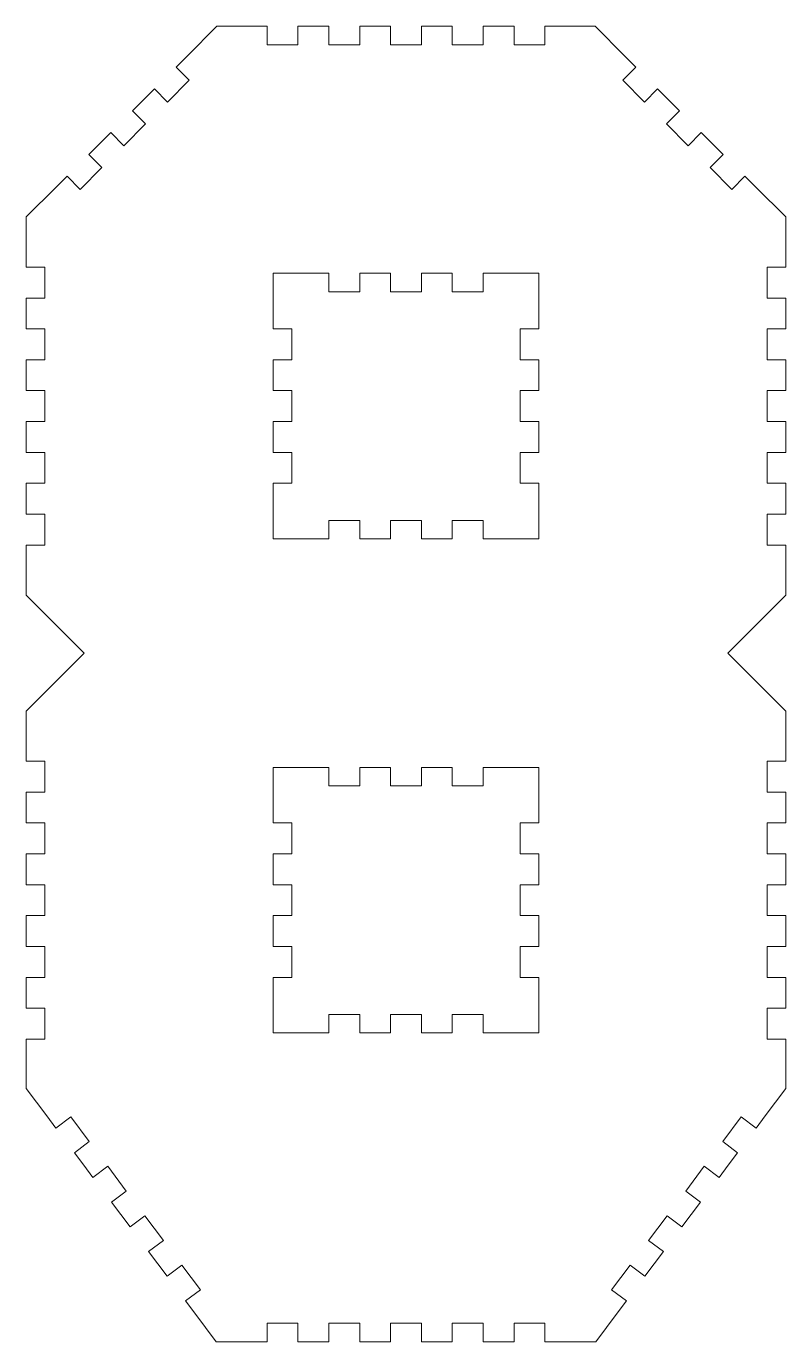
# Model space of a CAD drawing. Header units: centimetres. Extents: x -16 to 372, y -89 to 17.
# Drawn here: x 240.05 to 252.35, y -84.58 to -63.28 of the extents above; entities that cross this region are included whole.
import ezdxf

# ---------------------------------------------------------------- set-up
doc = ezdxf.new("R2010")
doc.units = ezdxf.units.CM
doc.header["$MEASUREMENT"] = 0
doc.layers.add('Capa 1', color=7, linetype='Continuous')

msp = doc.modelspace()

# ---------------------------------------------------------------- linework, layer by layer
at = {"layer": 'Capa 1', "color": 5, "lineweight": 9}
for points, knots in [([(243.13934, -63.28299), (243.13934, -63.28299), (242.65606, -63.76626), (242.65606, -63.76626), (242.65606, -63.76626), (242.65606, -63.76626), (242.47929, -63.94304), (242.47929, -63.94304), (242.47929, -63.94304), (242.47929, -63.94304), (242.69142, -64.15517), (242.69142, -64.15517), (242.69142, -64.15517), (242.69142, -64.15517), (242.33787, -64.50873), (242.33787, -64.50873), (242.33787, -64.50873), (242.33787, -64.50873), (242.12573, -64.29659), (242.12573, -64.29659), (242.12573, -64.29659), (242.12573, -64.29659), (241.94896, -64.47337), (241.94896, -64.47337), (241.94896, -64.47337), (241.94896, -64.47337), (241.77218, -64.65015), (241.77218, -64.65015), (241.77218, -64.65015), (241.77218, -64.65015), (241.98431, -64.86228), (241.98431, -64.86228), (241.98431, -64.86228), (241.98431, -64.86228), (241.63076, -65.21583), (241.63076, -65.21583), (241.63076, -65.21583), (241.63076, -65.21583), (241.41863, -65.0037), (241.41863, -65.0037), (241.41863, -65.0037), (241.41863, -65.0037), (241.24185, -65.18048), (241.24185, -65.18048), (241.24185, -65.18048), (241.24185, -65.18048), (241.06507, -65.35725), (241.06507, -65.35725), (241.06507, -65.35725), (241.06507, -65.35725), (241.27721, -65.56939), (241.27721, -65.56939), (241.27721, -65.56939), (241.27721, -65.56939), (240.92365, -65.92294), (240.92365, -65.92294), (240.92365, -65.92294), (240.92365, -65.92294), (240.71152, -65.71081), (240.71152, -65.71081), (240.71152, -65.71081), (240.71152, -65.71081), (240.53474, -65.88758), (240.53474, -65.88758), (240.53474, -65.88758), (240.53474, -65.88758), (240.05147, -66.37086), (240.05147, -66.37086)], [0, 0, 0, 0, 0.05555556, 0.05555556, 0.05555556, 0.05555556, 0.11111111, 0.11111111, 0.11111111, 0.11111111, 0.16666667, 0.16666667, 0.16666667, 0.16666667, 0.22222222, 0.22222222, 0.22222222, 0.22222222, 0.27777778, 0.27777778, 0.27777778, 0.27777778, 0.33333333, 0.33333333, 0.33333333, 0.33333333, 0.38888889, 0.38888889, 0.38888889, 0.38888889, 0.44444444, 0.44444444, 0.44444444, 0.44444444, 0.5, 0.5, 0.5, 0.5, 0.55555556, 0.55555556, 0.55555556, 0.55555556, 0.61111111, 0.61111111, 0.61111111, 0.61111111, 0.66666667, 0.66666667, 0.66666667, 0.66666667, 0.72222222, 0.72222222, 0.72222222, 0.72222222, 0.77777778, 0.77777778, 0.77777778, 0.77777778, 0.83333333, 0.83333333, 0.83333333, 0.83333333, 0.88888889, 0.88888889, 0.88888889, 0.88888889, 1, 1, 1, 1]), ([(249.2636, -63.28299), (249.2636, -63.28299), (248.70147, -63.28299), (248.70147, -63.28299), (248.70147, -63.28299), (248.70147, -63.28299), (248.45147, -63.28299), (248.45147, -63.28299), (248.45147, -63.28299), (248.45147, -63.28299), (248.45147, -63.58299), (248.45147, -63.58299), (248.45147, -63.58299), (248.45147, -63.58299), (247.95147, -63.58299), (247.95147, -63.58299), (247.95147, -63.58299), (247.95147, -63.58299), (247.95147, -63.28299), (247.95147, -63.28299), (247.95147, -63.28299), (247.95147, -63.28299), (247.70147, -63.28299), (247.70147, -63.28299), (247.70147, -63.28299), (247.70147, -63.28299), (247.45147, -63.28299), (247.45147, -63.28299), (247.45147, -63.28299), (247.45147, -63.28299), (247.45147, -63.58299), (247.45147, -63.58299), (247.45147, -63.58299), (247.45147, -63.58299), (246.95147, -63.58299), (246.95147, -63.58299), (246.95147, -63.58299), (246.95147, -63.58299), (246.95147, -63.28299), (246.95147, -63.28299), (246.95147, -63.28299), (246.95147, -63.28299), (246.70147, -63.28299), (246.70147, -63.28299), (246.70147, -63.28299), (246.70147, -63.28299), (246.45147, -63.28299), (246.45147, -63.28299), (246.45147, -63.28299), (246.45147, -63.28299), (246.45147, -63.58299), (246.45147, -63.58299), (246.45147, -63.58299), (246.45147, -63.58299), (245.95147, -63.58299), (245.95147, -63.58299), (245.95147, -63.58299), (245.95147, -63.58299), (245.95147, -63.28299), (245.95147, -63.28299), (245.95147, -63.28299), (245.95147, -63.28299), (245.70147, -63.28299), (245.70147, -63.28299), (245.70147, -63.28299), (245.70147, -63.28299), (245.45147, -63.28299), (245.45147, -63.28299), (245.45147, -63.28299), (245.45147, -63.28299), (245.45147, -63.58299), (245.45147, -63.58299), (245.45147, -63.58299), (245.45147, -63.58299), (244.95147, -63.58299), (244.95147, -63.58299), (244.95147, -63.58299), (244.95147, -63.58299), (244.95147, -63.28299), (244.95147, -63.28299), (244.95147, -63.28299), (244.95147, -63.28299), (244.70147, -63.28299), (244.70147, -63.28299), (244.70147, -63.28299), (244.70147, -63.28299), (244.45147, -63.28299), (244.45147, -63.28299), (244.45147, -63.28299), (244.45147, -63.28299), (244.45147, -63.58299), (244.45147, -63.58299), (244.45147, -63.58299), (244.45147, -63.58299), (243.95147, -63.58299), (243.95147, -63.58299), (243.95147, -63.58299), (243.95147, -63.58299), (243.95147, -63.28299), (243.95147, -63.28299), (243.95147, -63.28299), (243.95147, -63.28299), (243.70147, -63.28299), (243.70147, -63.28299), (243.70147, -63.28299), (243.70147, -63.28299), (243.13934, -63.28299), (243.13934, -63.28299)], [0, 0, 0, 0, 0.03571429, 0.03571429, 0.03571429, 0.03571429, 0.07142857, 0.07142857, 0.07142857, 0.07142857, 0.10714286, 0.10714286, 0.10714286, 0.10714286, 0.14285714, 0.14285714, 0.14285714, 0.14285714, 0.17857143, 0.17857143, 0.17857143, 0.17857143, 0.21428571, 0.21428571, 0.21428571, 0.21428571, 0.25, 0.25, 0.25, 0.25, 0.28571429, 0.28571429, 0.28571429, 0.28571429, 0.32142857, 0.32142857, 0.32142857, 0.32142857, 0.35714286, 0.35714286, 0.35714286, 0.35714286, 0.39285714, 0.39285714, 0.39285714, 0.39285714, 0.42857143, 0.42857143, 0.42857143, 0.42857143, 0.46428571, 0.46428571, 0.46428571, 0.46428571, 0.5, 0.5, 0.5, 0.5, 0.53571429, 0.53571429, 0.53571429, 0.53571429, 0.57142857, 0.57142857, 0.57142857, 0.57142857, 0.60714286, 0.60714286, 0.60714286, 0.60714286, 0.64285714, 0.64285714, 0.64285714, 0.64285714, 0.67857143, 0.67857143, 0.67857143, 0.67857143, 0.71428571, 0.71428571, 0.71428571, 0.71428571, 0.75, 0.75, 0.75, 0.75, 0.78571429, 0.78571429, 0.78571429, 0.78571429, 0.82142857, 0.82142857, 0.82142857, 0.82142857, 0.85714286, 0.85714286, 0.85714286, 0.85714286, 0.89285714, 0.89285714, 0.89285714, 0.89285714, 0.92857143, 0.92857143, 0.92857143, 0.92857143, 1, 1, 1, 1]), ([(252.35147, -66.37086), (252.35147, -66.37086), (251.8682, -65.88758), (251.8682, -65.88758), (251.8682, -65.88758), (251.8682, -65.88758), (251.69142, -65.71081), (251.69142, -65.71081), (251.69142, -65.71081), (251.69142, -65.71081), (251.47929, -65.92294), (251.47929, -65.92294), (251.47929, -65.92294), (251.47929, -65.92294), (251.12573, -65.56939), (251.12573, -65.56939), (251.12573, -65.56939), (251.12573, -65.56939), (251.33787, -65.35725), (251.33787, -65.35725), (251.33787, -65.35725), (251.33787, -65.35725), (251.16109, -65.18048), (251.16109, -65.18048), (251.16109, -65.18048), (251.16109, -65.18048), (250.98431, -65.0037), (250.98431, -65.0037), (250.98431, -65.0037), (250.98431, -65.0037), (250.77218, -65.21583), (250.77218, -65.21583), (250.77218, -65.21583), (250.77218, -65.21583), (250.41863, -64.86228), (250.41863, -64.86228), (250.41863, -64.86228), (250.41863, -64.86228), (250.63076, -64.65015), (250.63076, -64.65015), (250.63076, -64.65015), (250.63076, -64.65015), (250.45398, -64.47337), (250.45398, -64.47337), (250.45398, -64.47337), (250.45398, -64.47337), (250.27721, -64.29659), (250.27721, -64.29659), (250.27721, -64.29659), (250.27721, -64.29659), (250.06507, -64.50873), (250.06507, -64.50873), (250.06507, -64.50873), (250.06507, -64.50873), (249.71152, -64.15517), (249.71152, -64.15517), (249.71152, -64.15517), (249.71152, -64.15517), (249.92365, -63.94304), (249.92365, -63.94304), (249.92365, -63.94304), (249.92365, -63.94304), (249.74688, -63.76626), (249.74688, -63.76626), (249.74688, -63.76626), (249.74688, -63.76626), (249.2636, -63.28299), (249.2636, -63.28299)], [0, 0, 0, 0, 0.05555556, 0.05555556, 0.05555556, 0.05555556, 0.11111111, 0.11111111, 0.11111111, 0.11111111, 0.16666667, 0.16666667, 0.16666667, 0.16666667, 0.22222222, 0.22222222, 0.22222222, 0.22222222, 0.27777778, 0.27777778, 0.27777778, 0.27777778, 0.33333333, 0.33333333, 0.33333333, 0.33333333, 0.38888889, 0.38888889, 0.38888889, 0.38888889, 0.44444444, 0.44444444, 0.44444444, 0.44444444, 0.5, 0.5, 0.5, 0.5, 0.55555556, 0.55555556, 0.55555556, 0.55555556, 0.61111111, 0.61111111, 0.61111111, 0.61111111, 0.66666667, 0.66666667, 0.66666667, 0.66666667, 0.72222222, 0.72222222, 0.72222222, 0.72222222, 0.77777778, 0.77777778, 0.77777778, 0.77777778, 0.83333333, 0.83333333, 0.83333333, 0.83333333, 0.88888889, 0.88888889, 0.88888889, 0.88888889, 1, 1, 1, 1]), ([(240.05147, -66.37086), (240.05147, -66.37086), (240.05147, -66.93299), (240.05147, -66.93299), (240.05147, -66.93299), (240.05147, -66.93299), (240.05147, -67.18299), (240.05147, -67.18299), (240.05147, -67.18299), (240.05147, -67.18299), (240.35147, -67.18299), (240.35147, -67.18299), (240.35147, -67.18299), (240.35147, -67.18299), (240.35147, -67.68299), (240.35147, -67.68299), (240.35147, -67.68299), (240.35147, -67.68299), (240.05147, -67.68299), (240.05147, -67.68299), (240.05147, -67.68299), (240.05147, -67.68299), (240.05147, -67.93299), (240.05147, -67.93299), (240.05147, -67.93299), (240.05147, -67.93299), (240.05147, -68.18299), (240.05147, -68.18299), (240.05147, -68.18299), (240.05147, -68.18299), (240.35147, -68.18299), (240.35147, -68.18299), (240.35147, -68.18299), (240.35147, -68.18299), (240.35147, -68.68299), (240.35147, -68.68299), (240.35147, -68.68299), (240.35147, -68.68299), (240.05147, -68.68299), (240.05147, -68.68299), (240.05147, -68.68299), (240.05147, -68.68299), (240.05147, -68.93299), (240.05147, -68.93299), (240.05147, -68.93299), (240.05147, -68.93299), (240.05147, -69.18299), (240.05147, -69.18299), (240.05147, -69.18299), (240.05147, -69.18299), (240.35147, -69.18299), (240.35147, -69.18299), (240.35147, -69.18299), (240.35147, -69.18299), (240.35147, -69.68299), (240.35147, -69.68299), (240.35147, -69.68299), (240.35147, -69.68299), (240.05147, -69.68299), (240.05147, -69.68299), (240.05147, -69.68299), (240.05147, -69.68299), (240.05147, -69.93299), (240.05147, -69.93299), (240.05147, -69.93299), (240.05147, -69.93299), (240.05147, -70.18299), (240.05147, -70.18299), (240.05147, -70.18299), (240.05147, -70.18299), (240.35147, -70.18299), (240.35147, -70.18299), (240.35147, -70.18299), (240.35147, -70.18299), (240.35147, -70.68299), (240.35147, -70.68299), (240.35147, -70.68299), (240.35147, -70.68299), (240.05147, -70.68299), (240.05147, -70.68299), (240.05147, -70.68299), (240.05147, -70.68299), (240.05147, -70.93299), (240.05147, -70.93299), (240.05147, -70.93299), (240.05147, -70.93299), (240.05147, -71.18299), (240.05147, -71.18299), (240.05147, -71.18299), (240.05147, -71.18299), (240.35147, -71.18299), (240.35147, -71.18299), (240.35147, -71.18299), (240.35147, -71.18299), (240.35147, -71.68299), (240.35147, -71.68299), (240.35147, -71.68299), (240.35147, -71.68299), (240.05147, -71.68299), (240.05147, -71.68299), (240.05147, -71.68299), (240.05147, -71.68299), (240.05147, -71.93299), (240.05147, -71.93299), (240.05147, -71.93299), (240.05147, -71.93299), (240.05147, -72.49512), (240.05147, -72.49512)], [0, 0, 0, 0, 0.03571429, 0.03571429, 0.03571429, 0.03571429, 0.07142857, 0.07142857, 0.07142857, 0.07142857, 0.10714286, 0.10714286, 0.10714286, 0.10714286, 0.14285714, 0.14285714, 0.14285714, 0.14285714, 0.17857143, 0.17857143, 0.17857143, 0.17857143, 0.21428571, 0.21428571, 0.21428571, 0.21428571, 0.25, 0.25, 0.25, 0.25, 0.28571429, 0.28571429, 0.28571429, 0.28571429, 0.32142857, 0.32142857, 0.32142857, 0.32142857, 0.35714286, 0.35714286, 0.35714286, 0.35714286, 0.39285714, 0.39285714, 0.39285714, 0.39285714, 0.42857143, 0.42857143, 0.42857143, 0.42857143, 0.46428571, 0.46428571, 0.46428571, 0.46428571, 0.5, 0.5, 0.5, 0.5, 0.53571429, 0.53571429, 0.53571429, 0.53571429, 0.57142857, 0.57142857, 0.57142857, 0.57142857, 0.60714286, 0.60714286, 0.60714286, 0.60714286, 0.64285714, 0.64285714, 0.64285714, 0.64285714, 0.67857143, 0.67857143, 0.67857143, 0.67857143, 0.71428571, 0.71428571, 0.71428571, 0.71428571, 0.75, 0.75, 0.75, 0.75, 0.78571429, 0.78571429, 0.78571429, 0.78571429, 0.82142857, 0.82142857, 0.82142857, 0.82142857, 0.85714286, 0.85714286, 0.85714286, 0.85714286, 0.89285714, 0.89285714, 0.89285714, 0.89285714, 0.92857143, 0.92857143, 0.92857143, 0.92857143, 1, 1, 1, 1]), ([(252.35147, -72.49512), (252.35147, -72.49512), (252.35147, -71.93299), (252.35147, -71.93299), (252.35147, -71.93299), (252.35147, -71.93299), (252.35147, -71.68299), (252.35147, -71.68299), (252.35147, -71.68299), (252.35147, -71.68299), (252.05147, -71.68299), (252.05147, -71.68299), (252.05147, -71.68299), (252.05147, -71.68299), (252.05147, -71.18299), (252.05147, -71.18299), (252.05147, -71.18299), (252.05147, -71.18299), (252.35147, -71.18299), (252.35147, -71.18299), (252.35147, -71.18299), (252.35147, -71.18299), (252.35147, -70.93299), (252.35147, -70.93299), (252.35147, -70.93299), (252.35147, -70.93299), (252.35147, -70.68299), (252.35147, -70.68299), (252.35147, -70.68299), (252.35147, -70.68299), (252.05147, -70.68299), (252.05147, -70.68299), (252.05147, -70.68299), (252.05147, -70.68299), (252.05147, -70.18299), (252.05147, -70.18299), (252.05147, -70.18299), (252.05147, -70.18299), (252.35147, -70.18299), (252.35147, -70.18299), (252.35147, -70.18299), (252.35147, -70.18299), (252.35147, -69.93299), (252.35147, -69.93299), (252.35147, -69.93299), (252.35147, -69.93299), (252.35147, -69.68299), (252.35147, -69.68299), (252.35147, -69.68299), (252.35147, -69.68299), (252.05147, -69.68299), (252.05147, -69.68299), (252.05147, -69.68299), (252.05147, -69.68299), (252.05147, -69.18299), (252.05147, -69.18299), (252.05147, -69.18299), (252.05147, -69.18299), (252.35147, -69.18299), (252.35147, -69.18299), (252.35147, -69.18299), (252.35147, -69.18299), (252.35147, -68.93299), (252.35147, -68.93299), (252.35147, -68.93299), (252.35147, -68.93299), (252.35147, -68.68299), (252.35147, -68.68299), (252.35147, -68.68299), (252.35147, -68.68299), (252.05147, -68.68299), (252.05147, -68.68299), (252.05147, -68.68299), (252.05147, -68.68299), (252.05147, -68.18299), (252.05147, -68.18299), (252.05147, -68.18299), (252.05147, -68.18299), (252.35147, -68.18299), (252.35147, -68.18299), (252.35147, -68.18299), (252.35147, -68.18299), (252.35147, -67.93299), (252.35147, -67.93299), (252.35147, -67.93299), (252.35147, -67.93299), (252.35147, -67.68299), (252.35147, -67.68299), (252.35147, -67.68299), (252.35147, -67.68299), (252.05147, -67.68299), (252.05147, -67.68299), (252.05147, -67.68299), (252.05147, -67.68299), (252.05147, -67.18299), (252.05147, -67.18299), (252.05147, -67.18299), (252.05147, -67.18299), (252.35147, -67.18299), (252.35147, -67.18299), (252.35147, -67.18299), (252.35147, -67.18299), (252.35147, -66.93299), (252.35147, -66.93299), (252.35147, -66.93299), (252.35147, -66.93299), (252.35147, -66.37086), (252.35147, -66.37086)], [0, 0, 0, 0, 0.03571429, 0.03571429, 0.03571429, 0.03571429, 0.07142857, 0.07142857, 0.07142857, 0.07142857, 0.10714286, 0.10714286, 0.10714286, 0.10714286, 0.14285714, 0.14285714, 0.14285714, 0.14285714, 0.17857143, 0.17857143, 0.17857143, 0.17857143, 0.21428571, 0.21428571, 0.21428571, 0.21428571, 0.25, 0.25, 0.25, 0.25, 0.28571429, 0.28571429, 0.28571429, 0.28571429, 0.32142857, 0.32142857, 0.32142857, 0.32142857, 0.35714286, 0.35714286, 0.35714286, 0.35714286, 0.39285714, 0.39285714, 0.39285714, 0.39285714, 0.42857143, 0.42857143, 0.42857143, 0.42857143, 0.46428571, 0.46428571, 0.46428571, 0.46428571, 0.5, 0.5, 0.5, 0.5, 0.53571429, 0.53571429, 0.53571429, 0.53571429, 0.57142857, 0.57142857, 0.57142857, 0.57142857, 0.60714286, 0.60714286, 0.60714286, 0.60714286, 0.64285714, 0.64285714, 0.64285714, 0.64285714, 0.67857143, 0.67857143, 0.67857143, 0.67857143, 0.71428571, 0.71428571, 0.71428571, 0.71428571, 0.75, 0.75, 0.75, 0.75, 0.78571429, 0.78571429, 0.78571429, 0.78571429, 0.82142857, 0.82142857, 0.82142857, 0.82142857, 0.85714286, 0.85714286, 0.85714286, 0.85714286, 0.89285714, 0.89285714, 0.89285714, 0.89285714, 0.92857143, 0.92857143, 0.92857143, 0.92857143, 1, 1, 1, 1]), ([(248.35147, -67.28299), (248.35147, -67.28299), (247.70147, -67.28299), (247.70147, -67.28299), (247.70147, -67.28299), (247.70147, -67.28299), (247.45147, -67.28299), (247.45147, -67.28299), (247.45147, -67.28299), (247.45147, -67.28299), (247.45147, -67.58299), (247.45147, -67.58299), (247.45147, -67.58299), (247.45147, -67.58299), (246.95147, -67.58299), (246.95147, -67.58299), (246.95147, -67.58299), (246.95147, -67.58299), (246.95147, -67.28299), (246.95147, -67.28299), (246.95147, -67.28299), (246.95147, -67.28299), (246.70147, -67.28299), (246.70147, -67.28299), (246.70147, -67.28299), (246.70147, -67.28299), (246.45147, -67.28299), (246.45147, -67.28299), (246.45147, -67.28299), (246.45147, -67.28299), (246.45147, -67.58299), (246.45147, -67.58299), (246.45147, -67.58299), (246.45147, -67.58299), (245.95147, -67.58299), (245.95147, -67.58299), (245.95147, -67.58299), (245.95147, -67.58299), (245.95147, -67.28299), (245.95147, -67.28299), (245.95147, -67.28299), (245.95147, -67.28299), (245.70147, -67.28299), (245.70147, -67.28299), (245.70147, -67.28299), (245.70147, -67.28299), (245.45147, -67.28299), (245.45147, -67.28299), (245.45147, -67.28299), (245.45147, -67.28299), (245.45147, -67.58299), (245.45147, -67.58299), (245.45147, -67.58299), (245.45147, -67.58299), (244.95147, -67.58299), (244.95147, -67.58299), (244.95147, -67.58299), (244.95147, -67.58299), (244.95147, -67.28299), (244.95147, -67.28299), (244.95147, -67.28299), (244.95147, -67.28299), (244.70147, -67.28299), (244.70147, -67.28299), (244.70147, -67.28299), (244.70147, -67.28299), (244.05147, -67.28299), (244.05147, -67.28299)], [0, 0, 0, 0, 0.05555556, 0.05555556, 0.05555556, 0.05555556, 0.11111111, 0.11111111, 0.11111111, 0.11111111, 0.16666667, 0.16666667, 0.16666667, 0.16666667, 0.22222222, 0.22222222, 0.22222222, 0.22222222, 0.27777778, 0.27777778, 0.27777778, 0.27777778, 0.33333333, 0.33333333, 0.33333333, 0.33333333, 0.38888889, 0.38888889, 0.38888889, 0.38888889, 0.44444444, 0.44444444, 0.44444444, 0.44444444, 0.5, 0.5, 0.5, 0.5, 0.55555556, 0.55555556, 0.55555556, 0.55555556, 0.61111111, 0.61111111, 0.61111111, 0.61111111, 0.66666667, 0.66666667, 0.66666667, 0.66666667, 0.72222222, 0.72222222, 0.72222222, 0.72222222, 0.77777778, 0.77777778, 0.77777778, 0.77777778, 0.83333333, 0.83333333, 0.83333333, 0.83333333, 0.88888889, 0.88888889, 0.88888889, 0.88888889, 1, 1, 1, 1]), ([(244.05147, -67.28299), (244.05147, -67.28299), (244.05147, -67.93299), (244.05147, -67.93299), (244.05147, -67.93299), (244.05147, -67.93299), (244.05147, -68.18299), (244.05147, -68.18299), (244.05147, -68.18299), (244.05147, -68.18299), (244.35147, -68.18299), (244.35147, -68.18299), (244.35147, -68.18299), (244.35147, -68.18299), (244.35147, -68.68299), (244.35147, -68.68299), (244.35147, -68.68299), (244.35147, -68.68299), (244.05147, -68.68299), (244.05147, -68.68299), (244.05147, -68.68299), (244.05147, -68.68299), (244.05147, -68.93299), (244.05147, -68.93299), (244.05147, -68.93299), (244.05147, -68.93299), (244.05147, -69.18299), (244.05147, -69.18299), (244.05147, -69.18299), (244.05147, -69.18299), (244.35147, -69.18299), (244.35147, -69.18299), (244.35147, -69.18299), (244.35147, -69.18299), (244.35147, -69.68299), (244.35147, -69.68299), (244.35147, -69.68299), (244.35147, -69.68299), (244.05147, -69.68299), (244.05147, -69.68299), (244.05147, -69.68299), (244.05147, -69.68299), (244.05147, -69.93299), (244.05147, -69.93299), (244.05147, -69.93299), (244.05147, -69.93299), (244.05147, -70.18299), (244.05147, -70.18299), (244.05147, -70.18299), (244.05147, -70.18299), (244.35147, -70.18299), (244.35147, -70.18299), (244.35147, -70.18299), (244.35147, -70.18299), (244.35147, -70.68299), (244.35147, -70.68299), (244.35147, -70.68299), (244.35147, -70.68299), (244.05147, -70.68299), (244.05147, -70.68299), (244.05147, -70.68299), (244.05147, -70.68299), (244.05147, -70.93299), (244.05147, -70.93299), (244.05147, -70.93299), (244.05147, -70.93299), (244.05147, -71.58299), (244.05147, -71.58299)], [0, 0, 0, 0, 0.05555556, 0.05555556, 0.05555556, 0.05555556, 0.11111111, 0.11111111, 0.11111111, 0.11111111, 0.16666667, 0.16666667, 0.16666667, 0.16666667, 0.22222222, 0.22222222, 0.22222222, 0.22222222, 0.27777778, 0.27777778, 0.27777778, 0.27777778, 0.33333333, 0.33333333, 0.33333333, 0.33333333, 0.38888889, 0.38888889, 0.38888889, 0.38888889, 0.44444444, 0.44444444, 0.44444444, 0.44444444, 0.5, 0.5, 0.5, 0.5, 0.55555556, 0.55555556, 0.55555556, 0.55555556, 0.61111111, 0.61111111, 0.61111111, 0.61111111, 0.66666667, 0.66666667, 0.66666667, 0.66666667, 0.72222222, 0.72222222, 0.72222222, 0.72222222, 0.77777778, 0.77777778, 0.77777778, 0.77777778, 0.83333333, 0.83333333, 0.83333333, 0.83333333, 0.88888889, 0.88888889, 0.88888889, 0.88888889, 1, 1, 1, 1]), ([(248.35147, -71.58299), (248.35147, -71.58299), (248.35147, -70.93299), (248.35147, -70.93299), (248.35147, -70.93299), (248.35147, -70.93299), (248.35147, -70.68299), (248.35147, -70.68299), (248.35147, -70.68299), (248.35147, -70.68299), (248.05147, -70.68299), (248.05147, -70.68299), (248.05147, -70.68299), (248.05147, -70.68299), (248.05147, -70.18299), (248.05147, -70.18299), (248.05147, -70.18299), (248.05147, -70.18299), (248.35147, -70.18299), (248.35147, -70.18299), (248.35147, -70.18299), (248.35147, -70.18299), (248.35147, -69.93299), (248.35147, -69.93299), (248.35147, -69.93299), (248.35147, -69.93299), (248.35147, -69.68299), (248.35147, -69.68299), (248.35147, -69.68299), (248.35147, -69.68299), (248.05147, -69.68299), (248.05147, -69.68299), (248.05147, -69.68299), (248.05147, -69.68299), (248.05147, -69.18299), (248.05147, -69.18299), (248.05147, -69.18299), (248.05147, -69.18299), (248.35147, -69.18299), (248.35147, -69.18299), (248.35147, -69.18299), (248.35147, -69.18299), (248.35147, -68.93299), (248.35147, -68.93299), (248.35147, -68.93299), (248.35147, -68.93299), (248.35147, -68.68299), (248.35147, -68.68299), (248.35147, -68.68299), (248.35147, -68.68299), (248.05147, -68.68299), (248.05147, -68.68299), (248.05147, -68.68299), (248.05147, -68.68299), (248.05147, -68.18299), (248.05147, -68.18299), (248.05147, -68.18299), (248.05147, -68.18299), (248.35147, -68.18299), (248.35147, -68.18299), (248.35147, -68.18299), (248.35147, -68.18299), (248.35147, -67.93299), (248.35147, -67.93299), (248.35147, -67.93299), (248.35147, -67.93299), (248.35147, -67.28299), (248.35147, -67.28299)], [0, 0, 0, 0, 0.05555556, 0.05555556, 0.05555556, 0.05555556, 0.11111111, 0.11111111, 0.11111111, 0.11111111, 0.16666667, 0.16666667, 0.16666667, 0.16666667, 0.22222222, 0.22222222, 0.22222222, 0.22222222, 0.27777778, 0.27777778, 0.27777778, 0.27777778, 0.33333333, 0.33333333, 0.33333333, 0.33333333, 0.38888889, 0.38888889, 0.38888889, 0.38888889, 0.44444444, 0.44444444, 0.44444444, 0.44444444, 0.5, 0.5, 0.5, 0.5, 0.55555556, 0.55555556, 0.55555556, 0.55555556, 0.61111111, 0.61111111, 0.61111111, 0.61111111, 0.66666667, 0.66666667, 0.66666667, 0.66666667, 0.72222222, 0.72222222, 0.72222222, 0.72222222, 0.77777778, 0.77777778, 0.77777778, 0.77777778, 0.83333333, 0.83333333, 0.83333333, 0.83333333, 0.88888889, 0.88888889, 0.88888889, 0.88888889, 1, 1, 1, 1]), ([(244.05147, -71.58299), (244.05147, -71.58299), (244.70147, -71.58299), (244.70147, -71.58299), (244.70147, -71.58299), (244.70147, -71.58299), (244.95147, -71.58299), (244.95147, -71.58299), (244.95147, -71.58299), (244.95147, -71.58299), (244.95147, -71.28299), (244.95147, -71.28299), (244.95147, -71.28299), (244.95147, -71.28299), (245.45147, -71.28299), (245.45147, -71.28299), (245.45147, -71.28299), (245.45147, -71.28299), (245.45147, -71.58299), (245.45147, -71.58299), (245.45147, -71.58299), (245.45147, -71.58299), (245.70147, -71.58299), (245.70147, -71.58299), (245.70147, -71.58299), (245.70147, -71.58299), (245.95147, -71.58299), (245.95147, -71.58299), (245.95147, -71.58299), (245.95147, -71.58299), (245.95147, -71.28299), (245.95147, -71.28299), (245.95147, -71.28299), (245.95147, -71.28299), (246.45147, -71.28299), (246.45147, -71.28299), (246.45147, -71.28299), (246.45147, -71.28299), (246.45147, -71.58299), (246.45147, -71.58299), (246.45147, -71.58299), (246.45147, -71.58299), (246.70147, -71.58299), (246.70147, -71.58299), (246.70147, -71.58299), (246.70147, -71.58299), (246.95147, -71.58299), (246.95147, -71.58299), (246.95147, -71.58299), (246.95147, -71.58299), (246.95147, -71.28299), (246.95147, -71.28299), (246.95147, -71.28299), (246.95147, -71.28299), (247.45147, -71.28299), (247.45147, -71.28299), (247.45147, -71.28299), (247.45147, -71.28299), (247.45147, -71.58299), (247.45147, -71.58299), (247.45147, -71.58299), (247.45147, -71.58299), (247.70147, -71.58299), (247.70147, -71.58299), (247.70147, -71.58299), (247.70147, -71.58299), (248.35147, -71.58299), (248.35147, -71.58299)], [0, 0, 0, 0, 0.05555556, 0.05555556, 0.05555556, 0.05555556, 0.11111111, 0.11111111, 0.11111111, 0.11111111, 0.16666667, 0.16666667, 0.16666667, 0.16666667, 0.22222222, 0.22222222, 0.22222222, 0.22222222, 0.27777778, 0.27777778, 0.27777778, 0.27777778, 0.33333333, 0.33333333, 0.33333333, 0.33333333, 0.38888889, 0.38888889, 0.38888889, 0.38888889, 0.44444444, 0.44444444, 0.44444444, 0.44444444, 0.5, 0.5, 0.5, 0.5, 0.55555556, 0.55555556, 0.55555556, 0.55555556, 0.61111111, 0.61111111, 0.61111111, 0.61111111, 0.66666667, 0.66666667, 0.66666667, 0.66666667, 0.72222222, 0.72222222, 0.72222222, 0.72222222, 0.77777778, 0.77777778, 0.77777778, 0.77777778, 0.83333333, 0.83333333, 0.83333333, 0.83333333, 0.88888889, 0.88888889, 0.88888889, 0.88888889, 1, 1, 1, 1]), ([(240.05147, -72.49512), (240.05147, -72.49512), (240.5954, -73.03906), (240.5954, -73.03906), (240.5954, -73.03906), (240.5954, -73.03906), (240.98934, -73.43299), (240.98934, -73.43299)], [0, 0, 0, 0, 0.33333333, 0.33333333, 0.33333333, 0.33333333, 1, 1, 1, 1]), ([(251.4136, -73.43299), (251.4136, -73.43299), (251.80754, -73.03906), (251.80754, -73.03906), (251.80754, -73.03906), (251.80754, -73.03906), (252.35147, -72.49512), (252.35147, -72.49512)], [0, 0, 0, 0, 0.33333333, 0.33333333, 0.33333333, 0.33333333, 1, 1, 1, 1]), ([(240.98934, -73.43299), (240.98934, -73.43299), (240.5954, -73.82692), (240.5954, -73.82692), (240.5954, -73.82692), (240.5954, -73.82692), (240.05147, -74.37086), (240.05147, -74.37086)], [0, 0, 0, 0, 0.33333333, 0.33333333, 0.33333333, 0.33333333, 1, 1, 1, 1]), ([(252.35147, -74.37086), (252.35147, -74.37086), (251.80754, -73.82692), (251.80754, -73.82692), (251.80754, -73.82692), (251.80754, -73.82692), (251.4136, -73.43299), (251.4136, -73.43299)], [0, 0, 0, 0, 0.33333333, 0.33333333, 0.33333333, 0.33333333, 1, 1, 1, 1]), ([(240.05147, -74.37086), (240.05147, -74.37086), (240.05147, -74.93299), (240.05147, -74.93299), (240.05147, -74.93299), (240.05147, -74.93299), (240.05147, -75.18299), (240.05147, -75.18299), (240.05147, -75.18299), (240.05147, -75.18299), (240.35147, -75.18299), (240.35147, -75.18299), (240.35147, -75.18299), (240.35147, -75.18299), (240.35147, -75.68299), (240.35147, -75.68299), (240.35147, -75.68299), (240.35147, -75.68299), (240.05147, -75.68299), (240.05147, -75.68299), (240.05147, -75.68299), (240.05147, -75.68299), (240.05147, -75.93299), (240.05147, -75.93299), (240.05147, -75.93299), (240.05147, -75.93299), (240.05147, -76.18299), (240.05147, -76.18299), (240.05147, -76.18299), (240.05147, -76.18299), (240.35147, -76.18299), (240.35147, -76.18299), (240.35147, -76.18299), (240.35147, -76.18299), (240.35147, -76.68299), (240.35147, -76.68299), (240.35147, -76.68299), (240.35147, -76.68299), (240.05147, -76.68299), (240.05147, -76.68299), (240.05147, -76.68299), (240.05147, -76.68299), (240.05147, -76.93299), (240.05147, -76.93299), (240.05147, -76.93299), (240.05147, -76.93299), (240.05147, -77.18299), (240.05147, -77.18299), (240.05147, -77.18299), (240.05147, -77.18299), (240.35147, -77.18299), (240.35147, -77.18299), (240.35147, -77.18299), (240.35147, -77.18299), (240.35147, -77.68299), (240.35147, -77.68299), (240.35147, -77.68299), (240.35147, -77.68299), (240.05147, -77.68299), (240.05147, -77.68299), (240.05147, -77.68299), (240.05147, -77.68299), (240.05147, -77.93299), (240.05147, -77.93299), (240.05147, -77.93299), (240.05147, -77.93299), (240.05147, -78.18299), (240.05147, -78.18299), (240.05147, -78.18299), (240.05147, -78.18299), (240.35147, -78.18299), (240.35147, -78.18299), (240.35147, -78.18299), (240.35147, -78.18299), (240.35147, -78.68299), (240.35147, -78.68299), (240.35147, -78.68299), (240.35147, -78.68299), (240.05147, -78.68299), (240.05147, -78.68299), (240.05147, -78.68299), (240.05147, -78.68299), (240.05147, -78.93299), (240.05147, -78.93299), (240.05147, -78.93299), (240.05147, -78.93299), (240.05147, -79.18299), (240.05147, -79.18299), (240.05147, -79.18299), (240.05147, -79.18299), (240.35147, -79.18299), (240.35147, -79.18299), (240.35147, -79.18299), (240.35147, -79.18299), (240.35147, -79.68299), (240.35147, -79.68299), (240.35147, -79.68299), (240.35147, -79.68299), (240.05147, -79.68299), (240.05147, -79.68299), (240.05147, -79.68299), (240.05147, -79.68299), (240.05147, -79.93299), (240.05147, -79.93299), (240.05147, -79.93299), (240.05147, -79.93299), (240.05147, -80.48299), (240.05147, -80.48299)], [0, 0, 0, 0, 0.03571429, 0.03571429, 0.03571429, 0.03571429, 0.07142857, 0.07142857, 0.07142857, 0.07142857, 0.10714286, 0.10714286, 0.10714286, 0.10714286, 0.14285714, 0.14285714, 0.14285714, 0.14285714, 0.17857143, 0.17857143, 0.17857143, 0.17857143, 0.21428571, 0.21428571, 0.21428571, 0.21428571, 0.25, 0.25, 0.25, 0.25, 0.28571429, 0.28571429, 0.28571429, 0.28571429, 0.32142857, 0.32142857, 0.32142857, 0.32142857, 0.35714286, 0.35714286, 0.35714286, 0.35714286, 0.39285714, 0.39285714, 0.39285714, 0.39285714, 0.42857143, 0.42857143, 0.42857143, 0.42857143, 0.46428571, 0.46428571, 0.46428571, 0.46428571, 0.5, 0.5, 0.5, 0.5, 0.53571429, 0.53571429, 0.53571429, 0.53571429, 0.57142857, 0.57142857, 0.57142857, 0.57142857, 0.60714286, 0.60714286, 0.60714286, 0.60714286, 0.64285714, 0.64285714, 0.64285714, 0.64285714, 0.67857143, 0.67857143, 0.67857143, 0.67857143, 0.71428571, 0.71428571, 0.71428571, 0.71428571, 0.75, 0.75, 0.75, 0.75, 0.78571429, 0.78571429, 0.78571429, 0.78571429, 0.82142857, 0.82142857, 0.82142857, 0.82142857, 0.85714286, 0.85714286, 0.85714286, 0.85714286, 0.89285714, 0.89285714, 0.89285714, 0.89285714, 0.92857143, 0.92857143, 0.92857143, 0.92857143, 1, 1, 1, 1]), ([(252.35147, -80.48299), (252.35147, -80.48299), (252.35147, -79.93299), (252.35147, -79.93299), (252.35147, -79.93299), (252.35147, -79.93299), (252.35147, -79.68299), (252.35147, -79.68299), (252.35147, -79.68299), (252.35147, -79.68299), (252.05147, -79.68299), (252.05147, -79.68299), (252.05147, -79.68299), (252.05147, -79.68299), (252.05147, -79.18299), (252.05147, -79.18299), (252.05147, -79.18299), (252.05147, -79.18299), (252.35147, -79.18299), (252.35147, -79.18299), (252.35147, -79.18299), (252.35147, -79.18299), (252.35147, -78.93299), (252.35147, -78.93299), (252.35147, -78.93299), (252.35147, -78.93299), (252.35147, -78.68299), (252.35147, -78.68299), (252.35147, -78.68299), (252.35147, -78.68299), (252.05147, -78.68299), (252.05147, -78.68299), (252.05147, -78.68299), (252.05147, -78.68299), (252.05147, -78.18299), (252.05147, -78.18299), (252.05147, -78.18299), (252.05147, -78.18299), (252.35147, -78.18299), (252.35147, -78.18299), (252.35147, -78.18299), (252.35147, -78.18299), (252.35147, -77.93299), (252.35147, -77.93299), (252.35147, -77.93299), (252.35147, -77.93299), (252.35147, -77.68299), (252.35147, -77.68299), (252.35147, -77.68299), (252.35147, -77.68299), (252.05147, -77.68299), (252.05147, -77.68299), (252.05147, -77.68299), (252.05147, -77.68299), (252.05147, -77.18299), (252.05147, -77.18299), (252.05147, -77.18299), (252.05147, -77.18299), (252.35147, -77.18299), (252.35147, -77.18299), (252.35147, -77.18299), (252.35147, -77.18299), (252.35147, -76.93299), (252.35147, -76.93299), (252.35147, -76.93299), (252.35147, -76.93299), (252.35147, -76.68299), (252.35147, -76.68299), (252.35147, -76.68299), (252.35147, -76.68299), (252.05147, -76.68299), (252.05147, -76.68299), (252.05147, -76.68299), (252.05147, -76.68299), (252.05147, -76.18299), (252.05147, -76.18299), (252.05147, -76.18299), (252.05147, -76.18299), (252.35147, -76.18299), (252.35147, -76.18299), (252.35147, -76.18299), (252.35147, -76.18299), (252.35147, -75.93299), (252.35147, -75.93299), (252.35147, -75.93299), (252.35147, -75.93299), (252.35147, -75.68299), (252.35147, -75.68299), (252.35147, -75.68299), (252.35147, -75.68299), (252.05147, -75.68299), (252.05147, -75.68299), (252.05147, -75.68299), (252.05147, -75.68299), (252.05147, -75.18299), (252.05147, -75.18299), (252.05147, -75.18299), (252.05147, -75.18299), (252.35147, -75.18299), (252.35147, -75.18299), (252.35147, -75.18299), (252.35147, -75.18299), (252.35147, -74.93299), (252.35147, -74.93299), (252.35147, -74.93299), (252.35147, -74.93299), (252.35147, -74.37086), (252.35147, -74.37086)], [0, 0, 0, 0, 0.03571429, 0.03571429, 0.03571429, 0.03571429, 0.07142857, 0.07142857, 0.07142857, 0.07142857, 0.10714286, 0.10714286, 0.10714286, 0.10714286, 0.14285714, 0.14285714, 0.14285714, 0.14285714, 0.17857143, 0.17857143, 0.17857143, 0.17857143, 0.21428571, 0.21428571, 0.21428571, 0.21428571, 0.25, 0.25, 0.25, 0.25, 0.28571429, 0.28571429, 0.28571429, 0.28571429, 0.32142857, 0.32142857, 0.32142857, 0.32142857, 0.35714286, 0.35714286, 0.35714286, 0.35714286, 0.39285714, 0.39285714, 0.39285714, 0.39285714, 0.42857143, 0.42857143, 0.42857143, 0.42857143, 0.46428571, 0.46428571, 0.46428571, 0.46428571, 0.5, 0.5, 0.5, 0.5, 0.53571429, 0.53571429, 0.53571429, 0.53571429, 0.57142857, 0.57142857, 0.57142857, 0.57142857, 0.60714286, 0.60714286, 0.60714286, 0.60714286, 0.64285714, 0.64285714, 0.64285714, 0.64285714, 0.67857143, 0.67857143, 0.67857143, 0.67857143, 0.71428571, 0.71428571, 0.71428571, 0.71428571, 0.75, 0.75, 0.75, 0.75, 0.78571429, 0.78571429, 0.78571429, 0.78571429, 0.82142857, 0.82142857, 0.82142857, 0.82142857, 0.85714286, 0.85714286, 0.85714286, 0.85714286, 0.89285714, 0.89285714, 0.89285714, 0.89285714, 0.92857143, 0.92857143, 0.92857143, 0.92857143, 1, 1, 1, 1]), ([(248.35147, -75.28299), (248.35147, -75.28299), (247.70147, -75.28299), (247.70147, -75.28299), (247.70147, -75.28299), (247.70147, -75.28299), (247.45147, -75.28299), (247.45147, -75.28299), (247.45147, -75.28299), (247.45147, -75.28299), (247.45147, -75.58299), (247.45147, -75.58299), (247.45147, -75.58299), (247.45147, -75.58299), (246.95147, -75.58299), (246.95147, -75.58299), (246.95147, -75.58299), (246.95147, -75.58299), (246.95147, -75.28299), (246.95147, -75.28299), (246.95147, -75.28299), (246.95147, -75.28299), (246.70147, -75.28299), (246.70147, -75.28299), (246.70147, -75.28299), (246.70147, -75.28299), (246.45147, -75.28299), (246.45147, -75.28299), (246.45147, -75.28299), (246.45147, -75.28299), (246.45147, -75.58299), (246.45147, -75.58299), (246.45147, -75.58299), (246.45147, -75.58299), (245.95147, -75.58299), (245.95147, -75.58299), (245.95147, -75.58299), (245.95147, -75.58299), (245.95147, -75.28299), (245.95147, -75.28299), (245.95147, -75.28299), (245.95147, -75.28299), (245.70147, -75.28299), (245.70147, -75.28299), (245.70147, -75.28299), (245.70147, -75.28299), (245.45147, -75.28299), (245.45147, -75.28299), (245.45147, -75.28299), (245.45147, -75.28299), (245.45147, -75.58299), (245.45147, -75.58299), (245.45147, -75.58299), (245.45147, -75.58299), (244.95147, -75.58299), (244.95147, -75.58299), (244.95147, -75.58299), (244.95147, -75.58299), (244.95147, -75.28299), (244.95147, -75.28299), (244.95147, -75.28299), (244.95147, -75.28299), (244.70147, -75.28299), (244.70147, -75.28299), (244.70147, -75.28299), (244.70147, -75.28299), (244.05147, -75.28299), (244.05147, -75.28299)], [0, 0, 0, 0, 0.05555556, 0.05555556, 0.05555556, 0.05555556, 0.11111111, 0.11111111, 0.11111111, 0.11111111, 0.16666667, 0.16666667, 0.16666667, 0.16666667, 0.22222222, 0.22222222, 0.22222222, 0.22222222, 0.27777778, 0.27777778, 0.27777778, 0.27777778, 0.33333333, 0.33333333, 0.33333333, 0.33333333, 0.38888889, 0.38888889, 0.38888889, 0.38888889, 0.44444444, 0.44444444, 0.44444444, 0.44444444, 0.5, 0.5, 0.5, 0.5, 0.55555556, 0.55555556, 0.55555556, 0.55555556, 0.61111111, 0.61111111, 0.61111111, 0.61111111, 0.66666667, 0.66666667, 0.66666667, 0.66666667, 0.72222222, 0.72222222, 0.72222222, 0.72222222, 0.77777778, 0.77777778, 0.77777778, 0.77777778, 0.83333333, 0.83333333, 0.83333333, 0.83333333, 0.88888889, 0.88888889, 0.88888889, 0.88888889, 1, 1, 1, 1]), ([(244.05147, -75.28299), (244.05147, -75.28299), (244.05147, -75.93299), (244.05147, -75.93299), (244.05147, -75.93299), (244.05147, -75.93299), (244.05147, -76.18299), (244.05147, -76.18299), (244.05147, -76.18299), (244.05147, -76.18299), (244.35147, -76.18299), (244.35147, -76.18299), (244.35147, -76.18299), (244.35147, -76.18299), (244.35147, -76.68299), (244.35147, -76.68299), (244.35147, -76.68299), (244.35147, -76.68299), (244.05147, -76.68299), (244.05147, -76.68299), (244.05147, -76.68299), (244.05147, -76.68299), (244.05147, -76.93299), (244.05147, -76.93299), (244.05147, -76.93299), (244.05147, -76.93299), (244.05147, -77.18299), (244.05147, -77.18299), (244.05147, -77.18299), (244.05147, -77.18299), (244.35147, -77.18299), (244.35147, -77.18299), (244.35147, -77.18299), (244.35147, -77.18299), (244.35147, -77.68299), (244.35147, -77.68299), (244.35147, -77.68299), (244.35147, -77.68299), (244.05147, -77.68299), (244.05147, -77.68299), (244.05147, -77.68299), (244.05147, -77.68299), (244.05147, -77.93299), (244.05147, -77.93299), (244.05147, -77.93299), (244.05147, -77.93299), (244.05147, -78.18299), (244.05147, -78.18299), (244.05147, -78.18299), (244.05147, -78.18299), (244.35147, -78.18299), (244.35147, -78.18299), (244.35147, -78.18299), (244.35147, -78.18299), (244.35147, -78.68299), (244.35147, -78.68299), (244.35147, -78.68299), (244.35147, -78.68299), (244.05147, -78.68299), (244.05147, -78.68299), (244.05147, -78.68299), (244.05147, -78.68299), (244.05147, -78.93299), (244.05147, -78.93299), (244.05147, -78.93299), (244.05147, -78.93299), (244.05147, -79.58299), (244.05147, -79.58299)], [0, 0, 0, 0, 0.05555556, 0.05555556, 0.05555556, 0.05555556, 0.11111111, 0.11111111, 0.11111111, 0.11111111, 0.16666667, 0.16666667, 0.16666667, 0.16666667, 0.22222222, 0.22222222, 0.22222222, 0.22222222, 0.27777778, 0.27777778, 0.27777778, 0.27777778, 0.33333333, 0.33333333, 0.33333333, 0.33333333, 0.38888889, 0.38888889, 0.38888889, 0.38888889, 0.44444444, 0.44444444, 0.44444444, 0.44444444, 0.5, 0.5, 0.5, 0.5, 0.55555556, 0.55555556, 0.55555556, 0.55555556, 0.61111111, 0.61111111, 0.61111111, 0.61111111, 0.66666667, 0.66666667, 0.66666667, 0.66666667, 0.72222222, 0.72222222, 0.72222222, 0.72222222, 0.77777778, 0.77777778, 0.77777778, 0.77777778, 0.83333333, 0.83333333, 0.83333333, 0.83333333, 0.88888889, 0.88888889, 0.88888889, 0.88888889, 1, 1, 1, 1]), ([(248.35147, -79.58299), (248.35147, -79.58299), (248.35147, -78.93299), (248.35147, -78.93299), (248.35147, -78.93299), (248.35147, -78.93299), (248.35147, -78.68299), (248.35147, -78.68299), (248.35147, -78.68299), (248.35147, -78.68299), (248.05147, -78.68299), (248.05147, -78.68299), (248.05147, -78.68299), (248.05147, -78.68299), (248.05147, -78.18299), (248.05147, -78.18299), (248.05147, -78.18299), (248.05147, -78.18299), (248.35147, -78.18299), (248.35147, -78.18299), (248.35147, -78.18299), (248.35147, -78.18299), (248.35147, -77.93299), (248.35147, -77.93299), (248.35147, -77.93299), (248.35147, -77.93299), (248.35147, -77.68299), (248.35147, -77.68299), (248.35147, -77.68299), (248.35147, -77.68299), (248.05147, -77.68299), (248.05147, -77.68299), (248.05147, -77.68299), (248.05147, -77.68299), (248.05147, -77.18299), (248.05147, -77.18299), (248.05147, -77.18299), (248.05147, -77.18299), (248.35147, -77.18299), (248.35147, -77.18299), (248.35147, -77.18299), (248.35147, -77.18299), (248.35147, -76.93299), (248.35147, -76.93299), (248.35147, -76.93299), (248.35147, -76.93299), (248.35147, -76.68299), (248.35147, -76.68299), (248.35147, -76.68299), (248.35147, -76.68299), (248.05147, -76.68299), (248.05147, -76.68299), (248.05147, -76.68299), (248.05147, -76.68299), (248.05147, -76.18299), (248.05147, -76.18299), (248.05147, -76.18299), (248.05147, -76.18299), (248.35147, -76.18299), (248.35147, -76.18299), (248.35147, -76.18299), (248.35147, -76.18299), (248.35147, -75.93299), (248.35147, -75.93299), (248.35147, -75.93299), (248.35147, -75.93299), (248.35147, -75.28299), (248.35147, -75.28299)], [0, 0, 0, 0, 0.05555556, 0.05555556, 0.05555556, 0.05555556, 0.11111111, 0.11111111, 0.11111111, 0.11111111, 0.16666667, 0.16666667, 0.16666667, 0.16666667, 0.22222222, 0.22222222, 0.22222222, 0.22222222, 0.27777778, 0.27777778, 0.27777778, 0.27777778, 0.33333333, 0.33333333, 0.33333333, 0.33333333, 0.38888889, 0.38888889, 0.38888889, 0.38888889, 0.44444444, 0.44444444, 0.44444444, 0.44444444, 0.5, 0.5, 0.5, 0.5, 0.55555556, 0.55555556, 0.55555556, 0.55555556, 0.61111111, 0.61111111, 0.61111111, 0.61111111, 0.66666667, 0.66666667, 0.66666667, 0.66666667, 0.72222222, 0.72222222, 0.72222222, 0.72222222, 0.77777778, 0.77777778, 0.77777778, 0.77777778, 0.83333333, 0.83333333, 0.83333333, 0.83333333, 0.88888889, 0.88888889, 0.88888889, 0.88888889, 1, 1, 1, 1]), ([(244.05147, -79.58299), (244.05147, -79.58299), (244.70147, -79.58299), (244.70147, -79.58299), (244.70147, -79.58299), (244.70147, -79.58299), (244.95147, -79.58299), (244.95147, -79.58299), (244.95147, -79.58299), (244.95147, -79.58299), (244.95147, -79.28299), (244.95147, -79.28299), (244.95147, -79.28299), (244.95147, -79.28299), (245.45147, -79.28299), (245.45147, -79.28299), (245.45147, -79.28299), (245.45147, -79.28299), (245.45147, -79.58299), (245.45147, -79.58299), (245.45147, -79.58299), (245.45147, -79.58299), (245.70147, -79.58299), (245.70147, -79.58299), (245.70147, -79.58299), (245.70147, -79.58299), (245.95147, -79.58299), (245.95147, -79.58299), (245.95147, -79.58299), (245.95147, -79.58299), (245.95147, -79.28299), (245.95147, -79.28299), (245.95147, -79.28299), (245.95147, -79.28299), (246.45147, -79.28299), (246.45147, -79.28299), (246.45147, -79.28299), (246.45147, -79.28299), (246.45147, -79.58299), (246.45147, -79.58299), (246.45147, -79.58299), (246.45147, -79.58299), (246.70147, -79.58299), (246.70147, -79.58299), (246.70147, -79.58299), (246.70147, -79.58299), (246.95147, -79.58299), (246.95147, -79.58299), (246.95147, -79.58299), (246.95147, -79.58299), (246.95147, -79.28299), (246.95147, -79.28299), (246.95147, -79.28299), (246.95147, -79.28299), (247.45147, -79.28299), (247.45147, -79.28299), (247.45147, -79.28299), (247.45147, -79.28299), (247.45147, -79.58299), (247.45147, -79.58299), (247.45147, -79.58299), (247.45147, -79.58299), (247.70147, -79.58299), (247.70147, -79.58299), (247.70147, -79.58299), (247.70147, -79.58299), (248.35147, -79.58299), (248.35147, -79.58299)], [0, 0, 0, 0, 0.05555556, 0.05555556, 0.05555556, 0.05555556, 0.11111111, 0.11111111, 0.11111111, 0.11111111, 0.16666667, 0.16666667, 0.16666667, 0.16666667, 0.22222222, 0.22222222, 0.22222222, 0.22222222, 0.27777778, 0.27777778, 0.27777778, 0.27777778, 0.33333333, 0.33333333, 0.33333333, 0.33333333, 0.38888889, 0.38888889, 0.38888889, 0.38888889, 0.44444444, 0.44444444, 0.44444444, 0.44444444, 0.5, 0.5, 0.5, 0.5, 0.55555556, 0.55555556, 0.55555556, 0.55555556, 0.61111111, 0.61111111, 0.61111111, 0.61111111, 0.66666667, 0.66666667, 0.66666667, 0.66666667, 0.72222222, 0.72222222, 0.72222222, 0.72222222, 0.77777778, 0.77777778, 0.77777778, 0.77777778, 0.83333333, 0.83333333, 0.83333333, 0.83333333, 0.88888889, 0.88888889, 0.88888889, 0.88888889, 1, 1, 1, 1]), ([(240.05147, -80.48299), (240.05147, -80.48299), (240.38147, -80.92299), (240.38147, -80.92299), (240.38147, -80.92299), (240.38147, -80.92299), (240.53147, -81.12299), (240.53147, -81.12299), (240.53147, -81.12299), (240.53147, -81.12299), (240.77147, -80.94299), (240.77147, -80.94299), (240.77147, -80.94299), (240.77147, -80.94299), (241.07147, -81.34299), (241.07147, -81.34299), (241.07147, -81.34299), (241.07147, -81.34299), (240.83147, -81.52299), (240.83147, -81.52299), (240.83147, -81.52299), (240.83147, -81.52299), (240.98147, -81.72299), (240.98147, -81.72299), (240.98147, -81.72299), (240.98147, -81.72299), (241.13147, -81.92299), (241.13147, -81.92299), (241.13147, -81.92299), (241.13147, -81.92299), (241.37147, -81.74299), (241.37147, -81.74299), (241.37147, -81.74299), (241.37147, -81.74299), (241.67147, -82.14299), (241.67147, -82.14299), (241.67147, -82.14299), (241.67147, -82.14299), (241.43147, -82.32299), (241.43147, -82.32299), (241.43147, -82.32299), (241.43147, -82.32299), (241.58147, -82.52299), (241.58147, -82.52299), (241.58147, -82.52299), (241.58147, -82.52299), (241.73147, -82.72299), (241.73147, -82.72299), (241.73147, -82.72299), (241.73147, -82.72299), (241.97147, -82.54299), (241.97147, -82.54299), (241.97147, -82.54299), (241.97147, -82.54299), (242.27147, -82.94299), (242.27147, -82.94299), (242.27147, -82.94299), (242.27147, -82.94299), (242.03147, -83.12299), (242.03147, -83.12299), (242.03147, -83.12299), (242.03147, -83.12299), (242.18147, -83.32299), (242.18147, -83.32299), (242.18147, -83.32299), (242.18147, -83.32299), (242.33147, -83.52299), (242.33147, -83.52299), (242.33147, -83.52299), (242.33147, -83.52299), (242.57147, -83.34299), (242.57147, -83.34299), (242.57147, -83.34299), (242.57147, -83.34299), (242.87147, -83.74299), (242.87147, -83.74299), (242.87147, -83.74299), (242.87147, -83.74299), (242.63147, -83.92299), (242.63147, -83.92299), (242.63147, -83.92299), (242.63147, -83.92299), (242.78147, -84.12299), (242.78147, -84.12299), (242.78147, -84.12299), (242.78147, -84.12299), (243.12647, -84.58299), (243.12647, -84.58299)], [0, 0, 0, 0, 0.04347826, 0.04347826, 0.04347826, 0.04347826, 0.08695652, 0.08695652, 0.08695652, 0.08695652, 0.13043478, 0.13043478, 0.13043478, 0.13043478, 0.17391304, 0.17391304, 0.17391304, 0.17391304, 0.2173913, 0.2173913, 0.2173913, 0.2173913, 0.26086957, 0.26086957, 0.26086957, 0.26086957, 0.30434783, 0.30434783, 0.30434783, 0.30434783, 0.34782609, 0.34782609, 0.34782609, 0.34782609, 0.39130435, 0.39130435, 0.39130435, 0.39130435, 0.43478261, 0.43478261, 0.43478261, 0.43478261, 0.47826087, 0.47826087, 0.47826087, 0.47826087, 0.52173913, 0.52173913, 0.52173913, 0.52173913, 0.56521739, 0.56521739, 0.56521739, 0.56521739, 0.60869565, 0.60869565, 0.60869565, 0.60869565, 0.65217391, 0.65217391, 0.65217391, 0.65217391, 0.69565217, 0.69565217, 0.69565217, 0.69565217, 0.73913043, 0.73913043, 0.73913043, 0.73913043, 0.7826087, 0.7826087, 0.7826087, 0.7826087, 0.82608696, 0.82608696, 0.82608696, 0.82608696, 0.86956522, 0.86956522, 0.86956522, 0.86956522, 0.91304348, 0.91304348, 0.91304348, 0.91304348, 1, 1, 1, 1]), ([(249.27647, -84.58299), (249.27647, -84.58299), (249.62147, -84.12299), (249.62147, -84.12299), (249.62147, -84.12299), (249.62147, -84.12299), (249.77147, -83.92299), (249.77147, -83.92299), (249.77147, -83.92299), (249.77147, -83.92299), (249.53147, -83.74299), (249.53147, -83.74299), (249.53147, -83.74299), (249.53147, -83.74299), (249.83147, -83.34299), (249.83147, -83.34299), (249.83147, -83.34299), (249.83147, -83.34299), (250.07147, -83.52299), (250.07147, -83.52299), (250.07147, -83.52299), (250.07147, -83.52299), (250.22147, -83.32299), (250.22147, -83.32299), (250.22147, -83.32299), (250.22147, -83.32299), (250.37147, -83.12299), (250.37147, -83.12299), (250.37147, -83.12299), (250.37147, -83.12299), (250.13147, -82.94299), (250.13147, -82.94299), (250.13147, -82.94299), (250.13147, -82.94299), (250.43147, -82.54299), (250.43147, -82.54299), (250.43147, -82.54299), (250.43147, -82.54299), (250.67147, -82.72299), (250.67147, -82.72299), (250.67147, -82.72299), (250.67147, -82.72299), (250.82147, -82.52299), (250.82147, -82.52299), (250.82147, -82.52299), (250.82147, -82.52299), (250.97147, -82.32299), (250.97147, -82.32299), (250.97147, -82.32299), (250.97147, -82.32299), (250.73147, -82.14299), (250.73147, -82.14299), (250.73147, -82.14299), (250.73147, -82.14299), (251.03147, -81.74299), (251.03147, -81.74299), (251.03147, -81.74299), (251.03147, -81.74299), (251.27147, -81.92299), (251.27147, -81.92299), (251.27147, -81.92299), (251.27147, -81.92299), (251.42147, -81.72299), (251.42147, -81.72299), (251.42147, -81.72299), (251.42147, -81.72299), (251.57147, -81.52299), (251.57147, -81.52299), (251.57147, -81.52299), (251.57147, -81.52299), (251.33147, -81.34299), (251.33147, -81.34299), (251.33147, -81.34299), (251.33147, -81.34299), (251.63147, -80.94299), (251.63147, -80.94299), (251.63147, -80.94299), (251.63147, -80.94299), (251.87147, -81.12299), (251.87147, -81.12299), (251.87147, -81.12299), (251.87147, -81.12299), (252.02147, -80.92299), (252.02147, -80.92299), (252.02147, -80.92299), (252.02147, -80.92299), (252.35147, -80.48299), (252.35147, -80.48299)], [0, 0, 0, 0, 0.04347826, 0.04347826, 0.04347826, 0.04347826, 0.08695652, 0.08695652, 0.08695652, 0.08695652, 0.13043478, 0.13043478, 0.13043478, 0.13043478, 0.17391304, 0.17391304, 0.17391304, 0.17391304, 0.2173913, 0.2173913, 0.2173913, 0.2173913, 0.26086957, 0.26086957, 0.26086957, 0.26086957, 0.30434783, 0.30434783, 0.30434783, 0.30434783, 0.34782609, 0.34782609, 0.34782609, 0.34782609, 0.39130435, 0.39130435, 0.39130435, 0.39130435, 0.43478261, 0.43478261, 0.43478261, 0.43478261, 0.47826087, 0.47826087, 0.47826087, 0.47826087, 0.52173913, 0.52173913, 0.52173913, 0.52173913, 0.56521739, 0.56521739, 0.56521739, 0.56521739, 0.60869565, 0.60869565, 0.60869565, 0.60869565, 0.65217391, 0.65217391, 0.65217391, 0.65217391, 0.69565217, 0.69565217, 0.69565217, 0.69565217, 0.73913043, 0.73913043, 0.73913043, 0.73913043, 0.7826087, 0.7826087, 0.7826087, 0.7826087, 0.82608696, 0.82608696, 0.82608696, 0.82608696, 0.86956522, 0.86956522, 0.86956522, 0.86956522, 0.91304348, 0.91304348, 0.91304348, 0.91304348, 1, 1, 1, 1]), ([(243.12647, -84.58299), (243.12647, -84.58299), (243.70147, -84.58299), (243.70147, -84.58299), (243.70147, -84.58299), (243.70147, -84.58299), (243.95147, -84.58299), (243.95147, -84.58299), (243.95147, -84.58299), (243.95147, -84.58299), (243.95147, -84.28299), (243.95147, -84.28299), (243.95147, -84.28299), (243.95147, -84.28299), (244.45147, -84.28299), (244.45147, -84.28299), (244.45147, -84.28299), (244.45147, -84.28299), (244.45147, -84.58299), (244.45147, -84.58299), (244.45147, -84.58299), (244.45147, -84.58299), (244.70147, -84.58299), (244.70147, -84.58299), (244.70147, -84.58299), (244.70147, -84.58299), (244.95147, -84.58299), (244.95147, -84.58299), (244.95147, -84.58299), (244.95147, -84.58299), (244.95147, -84.28299), (244.95147, -84.28299), (244.95147, -84.28299), (244.95147, -84.28299), (245.45147, -84.28299), (245.45147, -84.28299), (245.45147, -84.28299), (245.45147, -84.28299), (245.45147, -84.58299), (245.45147, -84.58299), (245.45147, -84.58299), (245.45147, -84.58299), (245.70147, -84.58299), (245.70147, -84.58299), (245.70147, -84.58299), (245.70147, -84.58299), (245.95147, -84.58299), (245.95147, -84.58299), (245.95147, -84.58299), (245.95147, -84.58299), (245.95147, -84.28299), (245.95147, -84.28299), (245.95147, -84.28299), (245.95147, -84.28299), (246.45147, -84.28299), (246.45147, -84.28299), (246.45147, -84.28299), (246.45147, -84.28299), (246.45147, -84.58299), (246.45147, -84.58299), (246.45147, -84.58299), (246.45147, -84.58299), (246.70147, -84.58299), (246.70147, -84.58299), (246.70147, -84.58299), (246.70147, -84.58299), (246.95147, -84.58299), (246.95147, -84.58299), (246.95147, -84.58299), (246.95147, -84.58299), (246.95147, -84.28299), (246.95147, -84.28299), (246.95147, -84.28299), (246.95147, -84.28299), (247.45147, -84.28299), (247.45147, -84.28299), (247.45147, -84.28299), (247.45147, -84.28299), (247.45147, -84.58299), (247.45147, -84.58299), (247.45147, -84.58299), (247.45147, -84.58299), (247.70147, -84.58299), (247.70147, -84.58299), (247.70147, -84.58299), (247.70147, -84.58299), (247.95147, -84.58299), (247.95147, -84.58299), (247.95147, -84.58299), (247.95147, -84.58299), (247.95147, -84.28299), (247.95147, -84.28299), (247.95147, -84.28299), (247.95147, -84.28299), (248.45147, -84.28299), (248.45147, -84.28299), (248.45147, -84.28299), (248.45147, -84.28299), (248.45147, -84.58299), (248.45147, -84.58299), (248.45147, -84.58299), (248.45147, -84.58299), (248.70147, -84.58299), (248.70147, -84.58299), (248.70147, -84.58299), (248.70147, -84.58299), (249.27647, -84.58299), (249.27647, -84.58299)], [0, 0, 0, 0, 0.03571429, 0.03571429, 0.03571429, 0.03571429, 0.07142857, 0.07142857, 0.07142857, 0.07142857, 0.10714286, 0.10714286, 0.10714286, 0.10714286, 0.14285714, 0.14285714, 0.14285714, 0.14285714, 0.17857143, 0.17857143, 0.17857143, 0.17857143, 0.21428571, 0.21428571, 0.21428571, 0.21428571, 0.25, 0.25, 0.25, 0.25, 0.28571429, 0.28571429, 0.28571429, 0.28571429, 0.32142857, 0.32142857, 0.32142857, 0.32142857, 0.35714286, 0.35714286, 0.35714286, 0.35714286, 0.39285714, 0.39285714, 0.39285714, 0.39285714, 0.42857143, 0.42857143, 0.42857143, 0.42857143, 0.46428571, 0.46428571, 0.46428571, 0.46428571, 0.5, 0.5, 0.5, 0.5, 0.53571429, 0.53571429, 0.53571429, 0.53571429, 0.57142857, 0.57142857, 0.57142857, 0.57142857, 0.60714286, 0.60714286, 0.60714286, 0.60714286, 0.64285714, 0.64285714, 0.64285714, 0.64285714, 0.67857143, 0.67857143, 0.67857143, 0.67857143, 0.71428571, 0.71428571, 0.71428571, 0.71428571, 0.75, 0.75, 0.75, 0.75, 0.78571429, 0.78571429, 0.78571429, 0.78571429, 0.82142857, 0.82142857, 0.82142857, 0.82142857, 0.85714286, 0.85714286, 0.85714286, 0.85714286, 0.89285714, 0.89285714, 0.89285714, 0.89285714, 0.92857143, 0.92857143, 0.92857143, 0.92857143, 1, 1, 1, 1])]:
    msp.add_open_spline(points, degree=3, knots=knots, dxfattribs=at)

doc.saveas('drawing.dxf')
